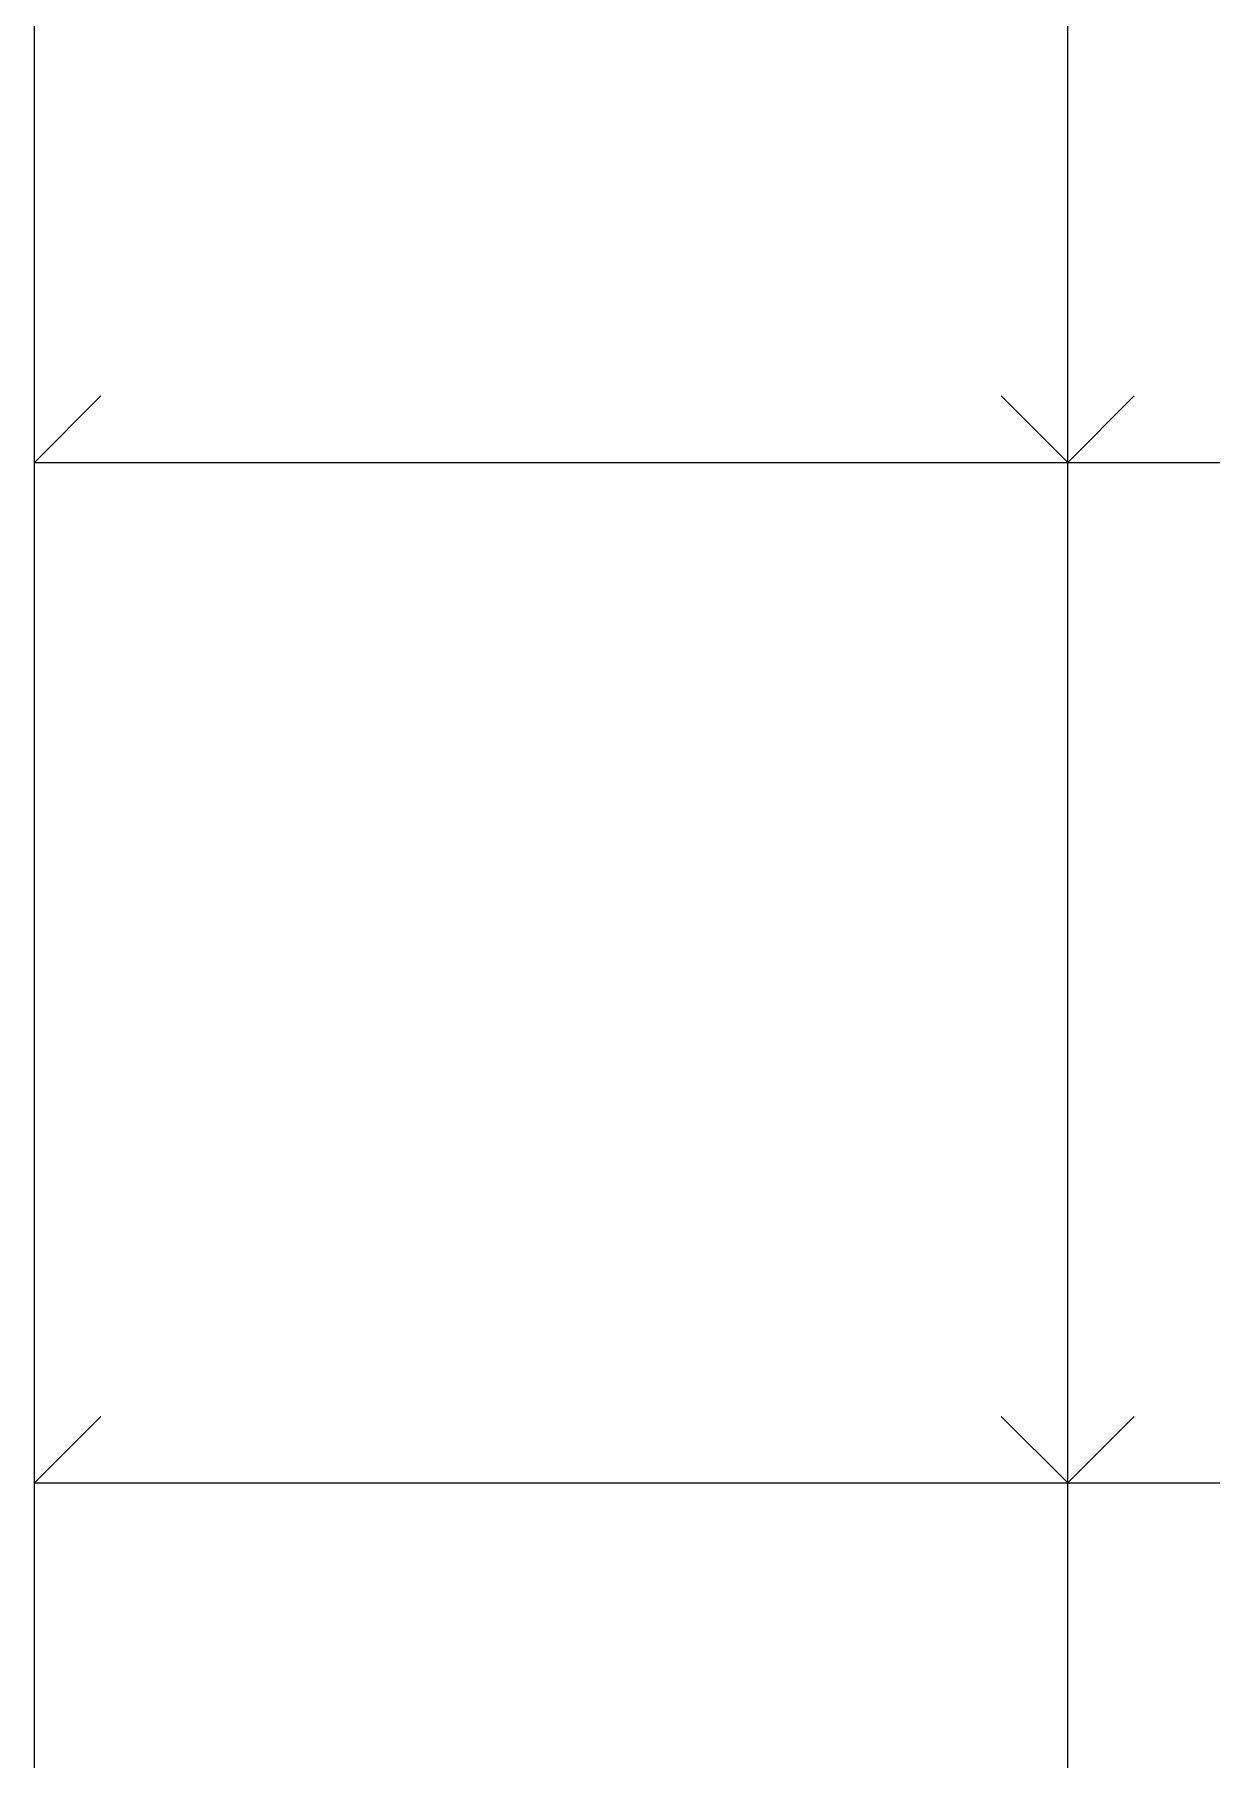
# Model space of a CAD drawing. Header units: inches. Extents: x -16404 to 14624, y -1591 to 16152.
# Drawn here: x -8262.7 to -8156.5, y 6178.5 to 6334 of the extents above; entities that cross this region are included whole.
import ezdxf

# ---------------------------------------------------------------- set-up
doc = ezdxf.new("R2010")
doc.units = ezdxf.units.IN
doc.header["$LTSCALE"] = 24
doc.header["$MEASUREMENT"] = 0
doc.linetypes.add('DASHED2', pattern=[0.375, 0.25, -0.125])
doc.layers.get('0').update_dxf_attribs({"linetype": 'CONTINUOUS'})
doc.layers.add('S-ANNO-GRID-NONPLOT', color=251, linetype='CONTINUOUS', plot=False)

# ---------------------------------------------------------------- blocks, each defined once
blk = doc.blocks.new('Se_24x36_DETAILS_GRID')
for p, q in [((0, 23), (7.767, 23)), ((0, 15.333), (0, 23)), ((7.767, 23), (15.535, 23)), ((7.767, 15.333), (7.767, 23)), ((0, 7.667), (0, 15.333)), ((7.767, 7.667), (7.767, 15.333)), ((0, 7.667), (0.5, 8.167)), ((7.767, 7.667), (8.267, 8.167)), ((0, 7.667), (7.767, 7.667)), ((0, 0), (0, 7.667)), ((7.767, 7.667), (15.535, 7.667)), ((7.767, 0), (7.767, 7.667)), ((0, 0), (0.5, 0.5)), ((7.767, 0), (8.267, 0.5)), ((0, 0), (7.767, 0)), ((7.767, 0), (15.535, 0))]:
    blk.add_line(p, q)
at = {"linetype": 'DASHED2', "ltscale": 0.5}
for p, q in [((7.767, 7.667), (7.267, 8.167)), ((7.767, 0), (7.267, 0.5))]:
    blk.add_line(p, q, dxfattribs=at)

msp = doc.modelspace()

# ---------------------------------------------------------------- block references
at = {"layer": 'S-ANNO-GRID-NONPLOT', "xscale": 12, "yscale": 12, "zscale": 12}
for p in [(-8262.69501, 6203.4655), (-8262.69501, 5927.4655)]:
    msp.add_blockref('Se_24x36_DETAILS_GRID', p, dxfattribs=at)

doc.saveas('drawing.dxf')
